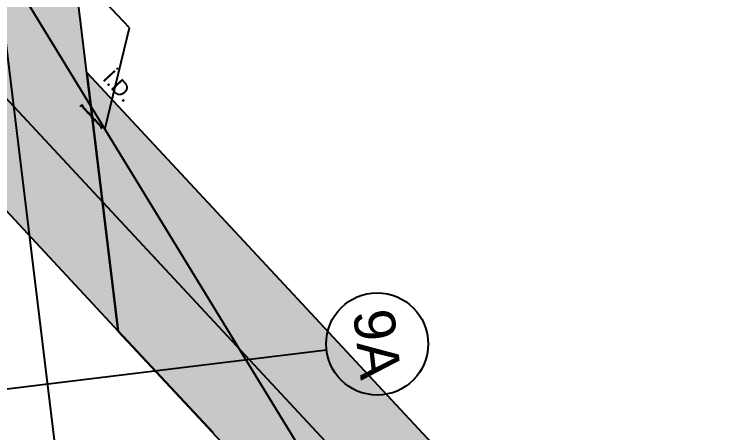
# Model space of a CAD drawing. Header units: millimetres. Extents: x 400382 to 401500, y 4543975 to 4544133.
# Drawn here: x 400484.1 to 400490.97, y 4544033.12 to 4544037.23 of the extents above; entities that cross this region are included whole.
import ezdxf
from ezdxf.enums import TextEntityAlignment as Align

# ---------------------------------------------------------------- set-up
doc = ezdxf.new("R2010")
doc.units = ezdxf.units.MM
for name, pattern in [('ACAD_ISO05W100', [33, 24, -3, 0, -3, 0, -3]), ('AKS', [3, 2.5, -0.25, 0, -0.25]), ('CONTINU', [0])]:
    doc.linetypes.add(name, pattern=pattern)
for name, color, linetype in [('aks prota', 2, 'AKS'), ('caks prota', 4, 'Continuous'), ('iderzi_PROTA', 3, 'Continuous'), ('kolon tarama prota', 252, 'Continuous'), ('not çizgisi prota', 4, 'Continuous'), ('perde prota', 1, 'Continuous'), ('st_s_su tutucu', 2, 'Continuous'), ('st_s_ölçü', 4, 'Continuous'), ('taks prota', 7, 'Continuous')]:
    doc.layers.add(name, color=color, linetype=linetype)
doc.styles.add('OLCU', font='romanstw.shx')
doc.styles.add('TAKS', font='Arial Unicode.ttf')
doc.styles.add('text25_PROTA', font='Arial.ttf', dxfattribs={"height": 25})
doc.dimstyles.new('1-50', dxfattribs={"dimtxt": 10, "dimasz": 4, "dimexe": 4, "dimexo": 8, "dimgap": 4, "dimtad": 1, "dimdec": 1, "dimrnd": 0.05, "dimzin": 9, "dimdsep": 46, "dimtxsty": 'OLCU', "dimblk1": 'OBLIQUE', "dimblk2": 'OBLIQUE', "dimsah": 1, "dimcen": 2, "dimdle": 4, "dimclrd": 4, "dimclre": 4, "dimclrt": 3, "dimadec": 1, "dimazin": 0, "dimtfac": 1, "dimtdec": 1, "dimtix": 1, "dimtmove": 2, "dimatfit": 3, "dimldrblk": 'OBLIQUE', "dimfxl": 1, "dimtvp": 1, "dimtolj": 1, "dimtzin": 1, "dimarcsym": 0})

# ---------------------------------------------------------------- blocks, each defined once
blk = doc.blocks.new('_Oblique')
at = {"layer": 'st_s_ölçü', "lineweight": -2}
blk.add_line((-0.5, -0.5), (0.5, 0.5), dxfattribs=at)
blk = doc.blocks.new('D')
at = {"layer": 'st_s_su tutucu', "linetype": 'CONTINU', "ltscale": 0.2}
for p, q in [((-39987.83090962706, 52508.18991963421), (-39992.63090966878, 52508.18991966914)), ((-39992.63090966878, 52508.18991966914), (-39992.63090980848, 52507.38991968935)), ((-39992.63090980848, 52507.38991968935), (-39990.63090962501, 52506.05655179494)), ((-39990.63090962501, 52506.05655179494), (-39990.6309096902, 52498.50671976196)), ((-39989.83090974534, 52506.05655187643), (-39987.83090964103, 52507.38991968935)), ((-39989.83090955907, 52498.50671965136), (-39989.83090974534, 52506.05655187643)), ((-39987.83090964103, 52507.38991968935), (-39987.83090962706, 52508.18991963421)), ((-39990.6309096902, 52498.50671976196), (-39991.53117650332, 52498.50671977942)), ((-39991.53117650332, 52498.50671977942), (-39991.53117639622, 52497.87311976865)), ((-39991.53117639622, 52497.87311976865), (-39990.63090970417, 52497.87311978029)), ((-39990.63090980196, 52488.50671968629), (-39991.53117661508, 52488.50671963972)), ((-39991.53117661508, 52488.50671963972), (-39991.53117662905, 52487.87311965806)), ((-39991.53117662905, 52487.87311965806), (-39990.630909937, 52487.87311964059)), ((-39990.63090970417, 52497.87311978029), (-39990.63090980196, 52488.50671968629)), ((-39990.630909937, 52487.87311964059), (-39990.63090992199, 52478.65671955824)), ((-39988.9306429881, 52498.50671966883), (-39989.83090955907, 52498.50671965136)), ((-39989.83090992229, 52488.50671961062), (-39989.83090981984, 52497.87311973373)), ((-39989.83090981984, 52497.87311973373), (-39988.93064300207, 52497.87311962313)), ((-39988.93064335132, 52488.50671965136), (-39989.83090992229, 52488.50671961062)), ((-39989.83091007002, 52478.65671960481), (-39989.8309099316, 52487.87311978029)), ((-39989.8309099316, 52487.87311978029), (-39988.93064311383, 52487.87311964059)), ((-39988.93064300207, 52497.87311962313), (-39988.9306429881, 52498.50671966883)), ((-39988.93064311383, 52487.87311964059), (-39988.93064335132, 52488.50671965136)), ((-39990.63090992199, 52478.65671955824), (-39991.93117670823, 52478.6567195757)), ((-39991.93117670823, 52478.6567195757), (-39991.93117659182, 52477.72311959402)), ((-39991.93117659182, 52477.72311959402), (-39990.63090987367, 52477.72311951835)), ((-39990.630909937, 52468.50671965136), (-39990.63090992199, 52477.72311973372)), ((-39988.53064343977, 52478.65671965137), (-39989.83091007002, 52478.65671960481)), ((-39989.83090998934, 52477.72311965805), (-39988.53064344908, 52477.72311964058)), ((-39989.83091007002, 52477.72311968715), (-39989.8309099316, 52468.50671951166)), ((-39988.53064344908, 52477.72311964058), (-39988.53064343977, 52478.65671965137)), ((-39991.53117661508, 52467.87311965223), (-39991.53117662905, 52468.5067196339)), ((-39991.53117662905, 52468.5067196339), (-39990.630909937, 52468.50671965136)), ((-39990.63090980196, 52467.87311960567), (-39991.53117661508, 52467.87311965223)), ((-39991.53117650332, 52457.87311951254), (-39991.53117639622, 52458.50671952331)), ((-39991.53117639622, 52458.50671952331), (-39990.63090970417, 52458.50671951166)), ((-39990.63090970417, 52458.50671951166), (-39990.63090980196, 52467.87311960567)), ((-39989.8309099316, 52468.50671951166), (-39988.93064311383, 52468.50671965136)), ((-39988.93064335132, 52467.87311964059), (-39989.83090992229, 52467.87311968134)), ((-39989.83090992229, 52467.87311968134), (-39989.83090981984, 52458.50671955823)), ((-39989.83090981984, 52458.50671955823), (-39988.93064300207, 52458.50671966883)), ((-39988.93064311383, 52468.50671965136), (-39988.93064335132, 52467.87311964059)), ((-39988.93064300207, 52458.50671966883), (-39988.9306429881, 52457.87311962313)), ((-39992.63090980848, 52448.98991960261), (-39990.63090962501, 52450.32328749701)), ((-39992.63090966878, 52448.18991962282), (-39992.63090980848, 52448.98991960261)), ((-39987.83090962706, 52448.18991965774), (-39992.63090966878, 52448.18991962282)), ((-39990.6309096902, 52457.87311953), (-39991.53117650332, 52457.87311951254)), ((-39990.63090962501, 52450.32328749701), (-39990.6309096902, 52457.87311953)), ((-39988.9306429881, 52457.87311962313), (-39989.83090955907, 52457.87311964059)), ((-39989.83090955907, 52457.87311964059), (-39989.83090974534, 52450.32328741552)), ((-39989.83090974534, 52450.32328741552), (-39987.83090964103, 52448.98991960261)), ((-39987.83090964103, 52448.98991960261), (-39987.83090962706, 52448.18991965774))]:
    blk.add_line(p, q, dxfattribs=at)

msp = doc.modelspace()

# ---------------------------------------------------------------- hatches: boundary and pattern name
at = {"layer": 'kolon tarama prota'}
h = msp.add_hatch(color=256, dxfattribs=at)
h.dxf.hatch_style = 1
h.paths.add_polyline_path([(400485.1183865746, 4544034.121611849), (400477.1315568583, 4544099.890275298), (400434.7429687763, 4544094.742680421), (400434.9237976298, 4544093.253620004), (400475.8233252945, 4544098.220386026), (400483.3804365932, 4544035.990298833)])
h = msp.add_hatch(color=256, dxfattribs=at)
h.dxf.hatch_style = 1
h.paths.add_polyline_path([(400518.6553771547, 4544000.264360633), (400484.8107421543, 4544036.654952744), (400485.1183865746, 4544034.121611849), (400516.7397574103, 4544000.121528585), (400498.5065390202, 4543983.163941871), (400490.4377242671, 4543991.839731889), (400489.1196602872, 4543990.613882247), (400489.8006878658, 4543989.881624481), (400490.0203651958, 4543990.085932754), (400498.2253854647, 4543981.263691183)])

# ---------------------------------------------------------------- linework, layer by layer
at = {"layer": 'aks prota', "ltscale": 10}
for p, q in [((400524.7599808746, 4543992.599262114), (400411.7644162872, 4544114.094899495)), ((400490.074145942, 4543987.091367729), (400475.977604087, 4544103.171308074)), ((400512.2140643822, 4544006.088943115), (400428.1666244437, 4544096.458837923)), ((400450.6304958677, 4544029.502159904), (400487.1554160365, 4544033.937681359)), ((400450.6304958679, 4544029.502159904), (400487.1554160362, 4544033.937681359))]:
    msp.add_line(p, q, dxfattribs=at)
at = {"layer": 'caks prota', "ltscale": 0.05}
for centre in [(400487.651921202, 4544033.996708499), (400487.6519212025, 4544033.996708499)]:
    msp.add_circle(centre, 0.5, dxfattribs=at)
at = {"layer": 'iderzi_PROTA', "linetype": 'ACAD_ISO05W100', "lineweight": 30, "ltscale": 2}
msp.add_lwpolyline([(400486.0453104307, 4544033.124960295), (400485.1183833033, 4544034.121615363), (400484.81073935, 4544036.654952404)], dxfattribs=at)
at = {"layer": 'perde prota'}
msp.add_lwpolyline([(400485.1183865746, 4544034.121611849), (400477.1315568583, 4544099.890275298), (400434.7438723627, 4544094.742790151), (400434.9247012162, 4544093.253729735), (400475.8233252945, 4544098.220386026), (400483.3804365932, 4544035.990298833)], close=True, dxfattribs=at)
msp.add_lwpolyline([(400490.4377242671, 4543991.839731889), (400498.5065390202, 4543983.163941871), (400516.7397574103, 4544000.121528585), (400485.1183865746, 4544034.121611849), (400484.8107421543, 4544036.654952744), (400518.6553771547, 4544000.264360633), (400498.2253854647, 4543981.263691183), (400490.0203651958, 4543990.085932754), (400489.8006878658, 4543989.881624481), (400489.1196602872, 4543990.613882247)], dxfattribs=at)

# ---------------------------------------------------------------- block references
at = {"layer": 'st_s_ölçü', "xscale": 0.004999999999999998, "yscale": 0.004999999999999998, "zscale": 0.004999999999999998, "rotation": 222.9239939574316}
msp.add_blockref('D', (400159.7465736307, 4544092.189965269), dxfattribs=at)

# ---------------------------------------------------------------- texts
at = {"layer": 'iderzi_PROTA', "linetype": 'ACAD_ISO05W100', "style": 'text25_PROTA'}
msp.add_text('İ.D.', height=0.15, rotation=312.9239939495117, dxfattribs=at).set_placement((400484.9552030056, 4544036.591296434))
at = {"layer": 'taks prota', "style": 'TAKS'}
for rotation, p in [(276.4291614519458, (400487.651921202, 4544033.996708499)), (276.4291614371957, (400487.6519212025, 4544033.996708499))]:
    msp.add_text('9A', height=0.4, rotation=rotation, dxfattribs=at).set_placement(p, align=Align.MIDDLE_CENTER)

# ---------------------------------------------------------------- leaders
at = {"layer": 'not çizgisi prota'}
msp.add_leader([(400484.9868881721, 4544036.098892953), (400485.227104255, 4544037.091800971), (400484.2475257763, 4544038.145068081)], dimstyle='1-50', override={"dimasz": 12, "dimgap": 4, "dimtad": 0}, dxfattribs=at)

doc.saveas('drawing.dxf')
